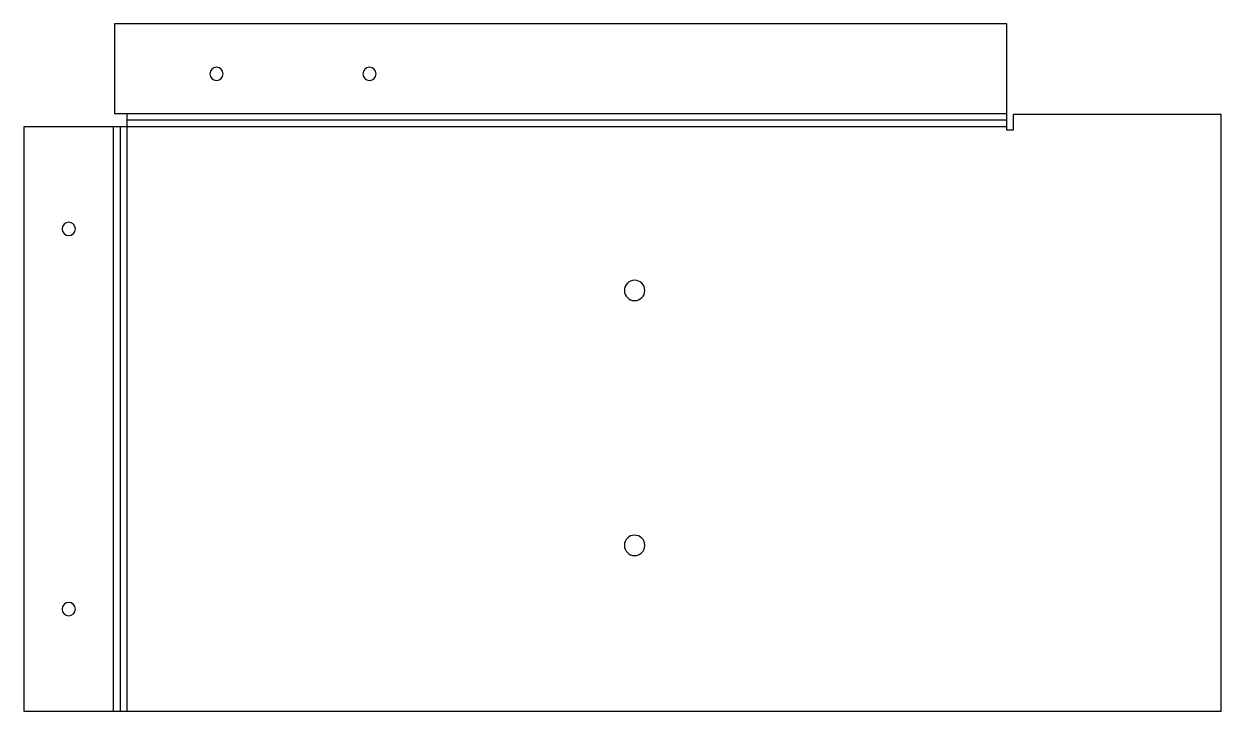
# Model space of a CAD drawing. Header units: millimetres. Extents: x 0 to 235, y 0 to 135.
import ezdxf

# ---------------------------------------------------------------- set-up
doc = ezdxf.new("R2010")
doc.units = ezdxf.units.MM

msp = doc.modelspace()

# ---------------------------------------------------------------- linework, layer by layer
at = {"layer": 'BEND'}
for p, q in [((192.76, 115.88), (20.2, 115.88)), ((18.88, 114.56), (18.88, 0))]:
    msp.add_line(p, q, dxfattribs=at)
at = {"layer": 'BEND_EXTENT'}
for p, q in [((20.2, 117.2), (192.76, 117.2)), ((17.56, 0), (17.56, 114.56)), ((20.2, 114.56), (20.2, 0)), ((192.76, 114.56), (20.2, 114.56))]:
    msp.add_line(p, q, dxfattribs=at)
at = {"layer": 'INTERIOR_PROFILES', "extrusion": (0, 0, -1)}
for centre, radius in [((-37.76, 124.98), 1.3), ((-67.76, 124.98), 1.3), ((-8.78, 94.56), 1.3), ((-119.76, 82.5), 2), ((-119.76, 32.5), 2), ((-8.78, 20), 1.3)]:
    msp.add_circle(centre, radius, dxfattribs=at)
at = {"layer": 'OUTER_PROFILES'}
msp.add_lwpolyline([(0, 114.56), (0, 0), (234.76, 0), (234.76, 117), (193.98, 117), (193.98, 113.95), (192.76, 113.95), (192.76, 134.76), (17.76, 134.76), (17.76, 117.2), (20.2, 117.2), (20.2, 114.56)], close=True, dxfattribs=at)

doc.saveas('drawing.dxf')
